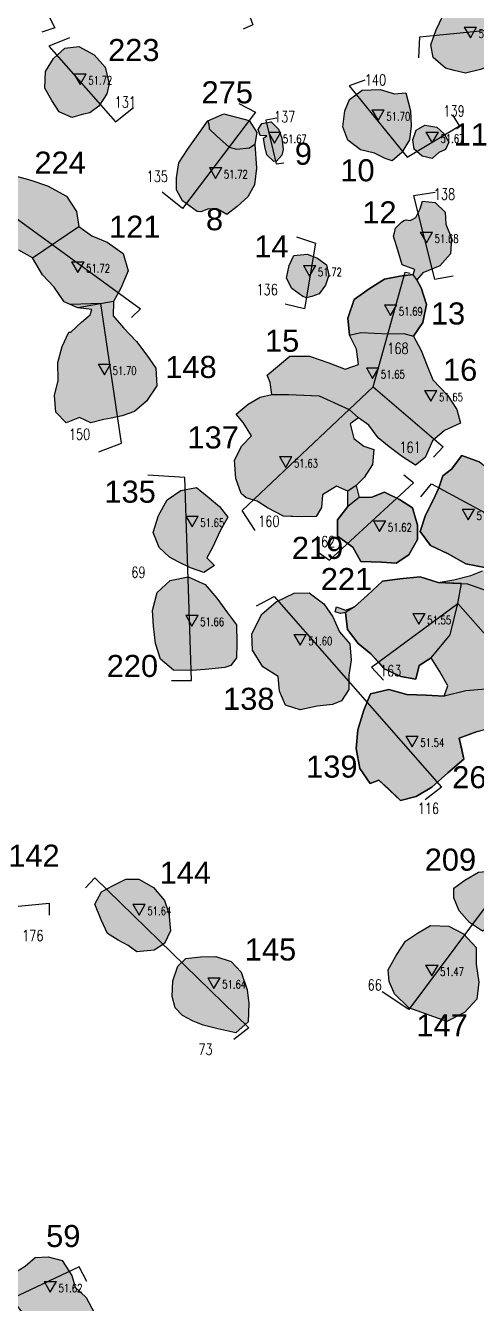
# Model space of a CAD drawing. Header units: millimetres. Extents: x 4462692 to 4462814, y 5793999 to 5794154.
# Drawn here: x 4462755.38 to 4462763.55, y 5794117.32 to 5794140.49 of the extents above; entities that cross this region are included whole.
import ezdxf

# ---------------------------------------------------------------- set-up
doc = ezdxf.new("R2010")
doc.units = ezdxf.units.MM
for name, color, linetype in [('00ProfilNr', 5, 'Continuous'), ('Befunde', 36, 'Continuous'), ('Befundnummern', 36, 'Continuous'), ('Gruben', 252, 'Continuous'), ('HÖHEN', 7, 'Continuous'), ('Profile', 160, 'Continuous')]:
    doc.layers.add(name, color=color, linetype=linetype)
doc.styles.add('ROMANS', font='ROMANS.shx', dxfattribs={"width": 0.75})
doc.styles.get("Standard").update_dxf_attribs({"font": 'arial.ttf'})

# ---------------------------------------------------------------- blocks, each defined once
blk = doc.blocks.new('HP_FERTIG_OBERKANTE')
for p, q in [((-0.075, 0.13), (0.075, 0.13)), ((-0.075, 0.13), (0, 0)), ((0, 0), (0.075, 0.13))]:
    blk.add_line(p, q)
at = {"style": 'ROMANS', "width": 0.75}
blk.add_attdef('HÖHE', (0.1, 0), '', height=0.1, dxfattribs=at)

msp = doc.modelspace()

# ---------------------------------------------------------------- hatches: boundary and pattern name
at = {"layer": 'Gruben'}
h = msp.add_hatch(color=256, dxfattribs=at)
h.dxf.hatch_style = 1
h.paths.add_polyline_path([(4462745.172, 5794139.292), (4462744.984, 5794139.483), (4462744.79, 5794139.701), (4462744.885, 5794140.004), (4462745.076, 5794140.193), (4462745.357, 5794140.408), (4462745.779, 5794140.423), (4462746.15, 5794140.219), (4462746.363, 5794139.98), (4462746.323, 5794139.712), (4462746.088, 5794139.598), (4462746.184, 5794139.338), (4462746.138, 5794139.143), (4462745.812, 5794139.091), (4462745.538, 5794139.128), (4462745.311, 5794139.258)])
h.paths.add_polyline_path([(4462748.606, 5794137.825), (4462748.445, 5794137.779), (4462748.326, 5794137.788), (4462748.197, 5794137.924), (4462748.149, 5794138.052), (4462748.24, 5794138.212), (4462748.388, 5794138.306), (4462748.558, 5794138.282), (4462748.686, 5794138.143), (4462748.69, 5794138.003), (4462748.637, 5794137.886)])
h.paths.add_polyline_path([(4462752.204, 5794140.928), (4462751.995, 5794140.878), (4462751.836, 5794140.979), (4462751.808, 5794141.199), (4462751.826, 5794141.404), (4462751.835, 5794141.685), (4462752.039, 5794141.793), (4462752.265, 5794141.881), (4462752.538, 5794141.689), (4462752.651, 5794141.445), (4462752.62, 5794141.173), (4462752.434, 5794141.017), (4462752.292, 5794140.946)])
h.paths.add_polyline_path([(4462754.232, 5794138.767), (4462753.927, 5794138.798), (4462753.668, 5794138.767), (4462753.375, 5794138.82), (4462753.248, 5794138.983), (4462753.262, 5794139.254), (4462753.291, 5794139.508), (4462753.299, 5794139.783), (4462753.37, 5794140.007), (4462753.608, 5794140.189), (4462753.857, 5794140.218), (4462754.203, 5794140.21), (4462754.437, 5794140.03), (4462754.704, 5794139.827), (4462754.755, 5794139.472), (4462754.629, 5794139.1), (4462754.519, 5794138.968), (4462754.341, 5794138.808)])
h.paths.add_polyline_path([(4462756.426, 5794138.887), (4462756.218, 5794138.823), (4462755.988, 5794138.926), (4462755.855, 5794139.132), (4462755.729, 5794139.357), (4462755.743, 5794139.661), (4462755.883, 5794139.895), (4462756.09, 5794140.083), (4462756.345, 5794140.111), (4462756.625, 5794139.963), (4462756.823, 5794139.737), (4462756.892, 5794139.435), (4462756.851, 5794139.255), (4462756.708, 5794139.027), (4462756.543, 5794138.908)])
h.paths.add_polyline_path([(4462752.261, 5794136.86), (4462752.084, 5794136.718), (4462751.897, 5794136.508), (4462751.75, 5794136.336), (4462751.57, 5794136.281), (4462751.521, 5794135.905), (4462751.433, 5794135.681), (4462751.215, 5794135.432), (4462750.969, 5794135.385), (4462750.809, 5794135.572), (4462750.612, 5794135.714), (4462750.458, 5794135.911), (4462750.492, 5794136.156), (4462750.693, 5794136.377), (4462750.883, 5794136.536), (4462750.988, 5794136.844), (4462751.092, 5794137.121), (4462751.312, 5794137.362), (4462751.486, 5794137.66), (4462751.555, 5794137.808), (4462751.527, 5794137.901), (4462751.637, 5794138.001), (4462751.871, 5794138.004), (4462752.115, 5794138.006), (4462752.365, 5794137.91), (4462752.525, 5794137.922), (4462752.668, 5794137.957), (4462752.759, 5794137.937), (4462752.736, 5794137.861), (4462752.666, 5794137.822), (4462752.618, 5794137.791), (4462752.569, 5794137.704), (4462752.571, 5794137.461), (4462752.48, 5794137.296), (4462752.376, 5794137.127), (4462752.332, 5794136.9)])
h = msp.add_hatch(color=256, dxfattribs=at)
h.dxf.hatch_style = 1
h.paths.add_polyline_path([(4462765.039, 5794139.845), (4462764.827, 5794140.001), (4462764.607, 5794140.176), (4462764.457, 5794140.441), (4462764.416, 5794140.799), (4462764.497, 5794141.04), (4462764.78, 5794141.251), (4462765.05, 5794141.349), (4462765.412, 5794141.287), (4462765.653, 5794141.087), (4462765.746, 5794140.794), (4462765.701, 5794140.473), (4462765.683, 5794140.205), (4462765.601, 5794139.96), (4462765.502, 5794139.785), (4462765.339, 5794139.783), (4462765.157, 5794139.812)])
h.paths.add_polyline_path([(4462762.992, 5794139.72), (4462762.768, 5794139.914), (4462762.726, 5794140.143), (4462762.821, 5794140.412), (4462762.944, 5794140.667), (4462763.112, 5794140.872), (4462763.372, 5794140.967), (4462763.653, 5794141.049), (4462763.925, 5794140.936), (4462764.066, 5794140.731), (4462764.243, 5794140.548), (4462764.26, 5794140.291), (4462764.133, 5794139.979), (4462763.864, 5794139.783), (4462763.627, 5794139.692), (4462763.354, 5794139.629), (4462763.146, 5794139.678)])
h.paths.add_polyline_path([(4462761.9, 5794138.079), (4462761.704, 5794138.175), (4462761.453, 5794138.237), (4462761.221, 5794138.412), (4462761.132, 5794138.655), (4462761.166, 5794138.946), (4462761.249, 5794139.153), (4462761.483, 5794139.322), (4462761.809, 5794139.331), (4462762.067, 5794139.253), (4462762.275, 5794139.27), (4462762.359, 5794138.943), (4462762.37, 5794138.672), (4462762.339, 5794138.42), (4462762.197, 5794138.192), (4462762.026, 5794138.04)])
h = msp.add_hatch(color=256, dxfattribs=at)
h.dxf.hatch_style = 1
h.paths.add_polyline_path([(4462762.748, 5794138.078), (4462762.57, 5794138.125), (4462762.421, 5794138.25), (4462762.398, 5794138.417), (4462762.462, 5794138.593), (4462762.614, 5794138.685), (4462762.834, 5794138.647), (4462762.97, 5794138.529), (4462763.053, 5794138.378), (4462762.993, 5794138.242), (4462762.871, 5794138.187)])
h.paths.add_polyline_path([(4462760.404, 5794135.58), (4462760.205, 5794135.724), (4462760.11, 5794135.912), (4462760.155, 5794136.14), (4462760.243, 5794136.323), (4462760.483, 5794136.345), (4462760.674, 5794136.273), (4462760.836, 5794136.151), (4462760.877, 5794135.965), (4462760.816, 5794135.785), (4462760.703, 5794135.625), (4462760.566, 5794135.578), (4462760.473, 5794135.554)])
h.paths.add_polyline_path([(4462758.492, 5794137.121), (4462758.223, 5794137.311), (4462758.116, 5794137.511), (4462758.112, 5794137.732), (4462758.16, 5794138.004), (4462758.314, 5794138.244), (4462758.682, 5794138.765), (4462758.975, 5794138.891), (4462759.432, 5794138.768), (4462759.573, 5794138.55), (4462759.533, 5794138.34), (4462759.566, 5794137.903), (4462759.529, 5794137.606), (4462759.406, 5794137.384), (4462759.215, 5794137.212), (4462759.029, 5794137.067), (4462758.884, 5794137.149), (4462758.696, 5794137.167), (4462758.557, 5794137.112)])
h.paths.add_polyline_path([(4462759.88, 5794138.027), (4462759.755, 5794138.15), (4462759.717, 5794138.3), (4462759.69, 5794138.447), (4462759.753, 5794138.493), (4462759.631, 5794138.497), (4462759.597, 5794138.609), (4462759.663, 5794138.716), (4462759.832, 5794138.746), (4462759.965, 5794138.614), (4462760.025, 5794138.448), (4462760.048, 5794138.242), (4462760.024, 5794138.139), (4462759.929, 5794138.031)])
h = msp.add_hatch(color=256, dxfattribs=at)
h.dxf.hatch_style = 1
h.paths.add_polyline_path([(4462756.796, 5794133.351), (4462756.562, 5794133.29), (4462756.358, 5794133.387), (4462756.116, 5794133.289), (4462755.927, 5794133.483), (4462755.902, 5794133.786), (4462755.972, 5794134.055), (4462755.961, 5794134.383), (4462756.042, 5794134.675), (4462756.166, 5794134.934), (4462756.2, 5794134.934), (4462756.393, 5794135.116), (4462756.548, 5794135.246), (4462756.582, 5794135.346), (4462756.324, 5794135.374), (4462756.079, 5794135.485), (4462755.897, 5794135.749), (4462755.684, 5794135.97), (4462755.505, 5794136.278), (4462755.257, 5794136.416), (4462754.905, 5794136.328), (4462754.65, 5794136.278), (4462754.446, 5794136.042), (4462754.256, 5794135.936), (4462754.043, 5794135.811), (4462753.726, 5794135.873), (4462753.471, 5794136.098), (4462753.491, 5794136.632), (4462753.679, 5794136.923), (4462753.867, 5794137.269), (4462754.03, 5794137.438), (4462754.386, 5794137.406), (4462754.663, 5794137.44), (4462754.905, 5794137.688), (4462755.188, 5794137.769), (4462755.476, 5794137.689), (4462755.775, 5794137.587), (4462756.122, 5794137.398), (4462756.304, 5794137.12), (4462756.346, 5794136.846), (4462756.583, 5794136.68), (4462756.861, 5794136.566), (4462757.151, 5794136.361), (4462757.241, 5794136.046), (4462757.107, 5794135.731), (4462756.97, 5794135.491), (4462756.966, 5794135.23), (4462757.154, 5794135.013), (4462757.388, 5794134.761), (4462757.58, 5794134.515), (4462757.743, 5794134.281), (4462757.759, 5794133.958), (4462757.574, 5794133.682), (4462757.355, 5794133.496), (4462757.132, 5794133.415), (4462756.93, 5794133.374)])
h = msp.add_hatch(color=256, dxfattribs=at)
h.dxf.hatch_style = 1
h.paths.add_polyline_path([(4462759.29, 5794132.007), (4462759.188, 5794132.28), (4462759.169, 5794132.609), (4462759.3, 5794132.874), (4462759.475, 5794133.053), (4462759.326, 5794133.296), (4462759.195, 5794133.448), (4462759.415, 5794133.628), (4462759.63, 5794133.756), (4462759.843, 5794133.799), (4462759.816, 5794134.02), (4462759.761, 5794134.15), (4462759.98, 5794134.338), (4462760.167, 5794134.496), (4462760.527, 5794134.498), (4462760.876, 5794134.378), (4462761.174, 5794134.263), (4462761.416, 5794134.346), (4462761.376, 5794134.621), (4462761.252, 5794134.88), (4462761.223, 5794135.187), (4462761.336, 5794135.525), (4462761.606, 5794135.719), (4462761.886, 5794135.894), (4462762.161, 5794135.949), (4462762.404, 5794135.978), (4462762.433, 5794136.069), (4462762.209, 5794136.153), (4462762.127, 5794136.42), (4462762.051, 5794136.671), (4462762.068, 5794136.734), (4462762.086, 5794136.817), (4462762.12, 5794136.851), (4462762.151, 5794136.887), (4462762.192, 5794136.926), (4462762.236, 5794136.955), (4462762.28, 5794136.97), (4462762.349, 5794136.958), (4462762.385, 5794136.973), (4462762.456, 5794137.014), (4462762.534, 5794137.171), (4462762.573, 5794137.309), (4462762.807, 5794137.285), (4462762.985, 5794137.105), (4462762.995, 5794136.888), (4462763.098, 5794136.634), (4462763.085, 5794136.353), (4462762.886, 5794136.133), (4462762.582, 5794136.006), (4462762.472, 5794135.881), (4462762.551, 5794135.736), (4462762.648, 5794135.431), (4462762.579, 5794135.106), (4462762.411, 5794134.857), (4462762.548, 5794134.599), (4462762.661, 5794134.321), (4462762.761, 5794134.07), (4462763.028, 5794133.79), (4462763.195, 5794133.527), (4462763.264, 5794133.284), (4462762.973, 5794133.15), (4462762.755, 5794132.962), (4462762.625, 5794132.659), (4462762.45, 5794132.518), (4462762.21, 5794132.67), (4462761.97, 5794132.851), (4462761.771, 5794133.015), (4462761.602, 5794133.247), (4462761.417, 5794133.376), (4462761.265, 5794133.267), (4462761.332, 5794133.006), (4462761.514, 5794132.866), (4462761.691, 5794132.806), (4462761.668, 5794132.53), (4462761.52, 5794132.299), (4462761.373, 5794132.15), (4462761.425, 5794131.936), (4462761.656, 5794131.942), (4462761.888, 5794132.029), (4462762.16, 5794131.899), (4462762.394, 5794131.744), (4462762.484, 5794131.434), (4462762.482, 5794131.172), (4462762.326, 5794130.892), (4462762.099, 5794130.743), (4462761.829, 5794130.762), (4462761.456, 5794130.776), (4462761.309, 5794131.036), (4462761.032, 5794131.234), (4462761.031, 5794131.532), (4462761.223, 5794131.773), (4462761.224, 5794132.047), (4462761.014, 5794132.139), (4462760.76, 5794131.984), (4462760.742, 5794131.755), (4462760.646, 5794131.592), (4462760.386, 5794131.582), (4462760.052, 5794131.595), (4462759.767, 5794131.747), (4462759.575, 5794131.87), (4462759.376, 5794131.929)])
h = msp.add_hatch(color=256, dxfattribs=at)
h.dxf.hatch_style = 1
h.paths.add_polyline_path([(4462762.965, 5794128.332), (4462762.641, 5794128.353), (4462762.288, 5794128.363), (4462761.962, 5794128.454), (4462761.633, 5794128.374), (4462761.512, 5794128.077), (4462761.4, 5794127.719), (4462761.374, 5794127.386), (4462761.437, 5794127.02), (4462761.626, 5794126.751), (4462761.783, 5794126.808), (4462762.177, 5794126.44), (4462762.459, 5794126.514), (4462762.743, 5794126.681), (4462763.034, 5794126.943), (4462763.322, 5794127.189), (4462763.241, 5794127.569), (4462763.565, 5794127.69), (4462763.911, 5794127.782), (4462764.027, 5794128.012), (4462763.722, 5794128.457), (4462763.363, 5794128.43)])
h.paths.add_polyline_path([(4462760.946, 5794128.182), (4462760.666, 5794128.152), (4462760.359, 5794128.082), (4462760.094, 5794128.169), (4462759.98, 5794128.42), (4462759.956, 5794128.69), (4462759.679, 5794128.864), (4462759.493, 5794129.165), (4462759.482, 5794129.464), (4462759.663, 5794129.817), (4462759.924, 5794130.042), (4462760.25, 5794130.199), (4462760.523, 5794130.208), (4462760.787, 5794130.006), (4462760.947, 5794129.768), (4462761.07, 5794129.5), (4462761.259, 5794129.283), (4462761.284, 5794128.985), (4462761.241, 5794128.715), (4462761.24, 5794128.452), (4462761.106, 5794128.248)])
h.paths.add_polyline_path([(4462758.992, 5794128.854), (4462758.704, 5794128.823), (4462758.406, 5794128.799), (4462758.06, 5794128.805), (4462757.823, 5794129.005), (4462757.734, 5794129.289), (4462757.701, 5794129.6), (4462757.678, 5794129.883), (4462757.762, 5794130.213), (4462758.003, 5794130.43), (4462758.329, 5794130.498), (4462758.633, 5794130.359), (4462758.846, 5794130.112), (4462759.038, 5794129.843), (4462759.205, 5794129.628), (4462759.207, 5794129.295), (4462759.204, 5794129.026), (4462759.101, 5794128.888)])
h.paths.add_polyline_path([(4462757.99, 5794130.852), (4462757.8, 5794131.03), (4462757.691, 5794131.299), (4462757.789, 5794131.608), (4462757.948, 5794131.89), (4462758.194, 5794132.063), (4462758.476, 5794132.115), (4462758.708, 5794131.931), (4462758.897, 5794131.773), (4462759.047, 5794131.579), (4462758.905, 5794131.33), (4462758.766, 5794131.027), (4462758.662, 5794130.839), (4462758.802, 5794130.699), (4462758.612, 5794130.573), (4462758.371, 5794130.659), (4462758.147, 5794130.766)])
h.paths.add_polyline_path([(4462761.247, 5794133.529), (4462761.417, 5794133.376), (4462761.265, 5794133.267), (4462761.332, 5794133.006), (4462761.514, 5794132.866), (4462761.691, 5794132.806), (4462761.668, 5794132.53), (4462761.52, 5794132.299), (4462761.373, 5794132.15), (4462761.224, 5794132.047), (4462761.014, 5794132.139), (4462760.76, 5794131.984), (4462760.742, 5794131.755), (4462760.646, 5794131.592), (4462760.312, 5794131.585), (4462760.052, 5794131.595), (4462759.767, 5794131.747), (4462759.575, 5794131.87), (4462759.376, 5794131.929), (4462759.29, 5794132.007), (4462759.188, 5794132.28), (4462759.169, 5794132.609), (4462759.3, 5794132.874), (4462759.475, 5794133.053), (4462759.326, 5794133.296), (4462759.195, 5794133.448), (4462759.415, 5794133.628), (4462759.63, 5794133.756), (4462759.843, 5794133.799), (4462760.147, 5794133.801), (4462760.704, 5794133.78)])
h = msp.add_hatch(color=256, dxfattribs=at)
h.dxf.hatch_style = 1
h.paths.add_polyline_path([(4462763.732, 5794130.662), (4462763.363, 5794130.734), (4462763.042, 5794130.914), (4462762.721, 5794131.063), (4462762.532, 5794131.32), (4462762.626, 5794131.614), (4462762.767, 5794131.888), (4462762.872, 5794132.108), (4462762.944, 5794132.325), (4462763.102, 5794132.449), (4462763.286, 5794132.698), (4462763.604, 5794132.578), (4462763.864, 5794132.369), (4462764.103, 5794132.244), (4462764.304, 5794132.15), (4462764.477, 5794132.005), (4462764.499, 5794131.804), (4462764.498, 5794131.589), (4462764.472, 5794131.44), (4462764.453, 5794131.16), (4462764.418, 5794130.759), (4462764.433, 5794130.409), (4462764.339, 5794130.271), (4462764.339, 5794129.885), (4462764.438, 5794129.539), (4462764.422, 5794129.216), (4462764.25, 5794128.893), (4462763.977, 5794128.686), (4462763.722, 5794128.457), (4462763.871, 5794128.242), (4462764.027, 5794128.012), (4462763.911, 5794127.782), (4462763.565, 5794127.69), (4462763.241, 5794127.569), (4462763.285, 5794127.366), (4462763.322, 5794127.189), (4462763.034, 5794126.943), (4462762.743, 5794126.681), (4462762.459, 5794126.514), (4462762.177, 5794126.44), (4462761.954, 5794126.661), (4462761.783, 5794126.808), (4462761.626, 5794126.751), (4462761.437, 5794127.02), (4462761.374, 5794127.386), (4462761.4, 5794127.719), (4462761.512, 5794128.077), (4462761.633, 5794128.374), (4462761.962, 5794128.454), (4462762.288, 5794128.363), (4462762.641, 5794128.353), (4462762.965, 5794128.332), (4462763.036, 5794128.517), (4462762.881, 5794128.786), (4462762.732, 5794129.028), (4462762.516, 5794128.891), (4462762.456, 5794128.643), (4462762.179, 5794128.686), (4462761.879, 5794128.828), (4462761.64, 5794129.102), (4462761.411, 5794129.29), (4462761.212, 5794129.542), (4462761.178, 5794129.848), (4462761.091, 5794129.831), (4462760.992, 5794129.861), (4462761.016, 5794129.953), (4462761.179, 5794129.894), (4462761.343, 5794129.951), (4462761.577, 5794130.162), (4462761.851, 5794130.416), (4462762.166, 5794130.457), (4462762.531, 5794130.495), (4462762.861, 5794130.392), (4462763.144, 5794130.444), (4462763.453, 5794130.521), (4462763.662, 5794130.605)])
h = msp.add_hatch(color=256, dxfattribs=at)
h.dxf.hatch_style = 1
h.paths.add_polyline_path([(4462764.981, 5794127.983), (4462764.82, 5794128.2), (4462764.77, 5794128.539), (4462764.867, 5794128.853), (4462764.955, 5794129.167), (4462765.031, 5794129.495), (4462765.097, 5794129.785), (4462765.3, 5794129.967), (4462765.627, 5794130.035), (4462765.951, 5794130.002), (4462766.256, 5794129.858), (4462766.362, 5794129.537), (4462766.388, 5794129.192), (4462766.588, 5794128.838), (4462766.613, 5794128.507), (4462766.584, 5794128.157), (4462766.414, 5794127.885), (4462766.284, 5794127.562), (4462766.054, 5794127.358), (4462765.719, 5794127.351), (4462765.489, 5794127.479), (4462765.347, 5794127.701), (4462765.091, 5794127.846)])
h.paths.add_polyline_path([(4462767.481, 5794129.142), (4462767.177, 5794129.16), (4462766.936, 5794129.287), (4462766.732, 5794129.364), (4462766.647, 5794129.313), (4462766.553, 5794129.246), (4462766.466, 5794129.228), (4462766.385, 5794129.364), (4462766.464, 5794129.494), (4462766.56, 5794129.54), (4462766.643, 5794129.568), (4462766.594, 5794129.787), (4462766.553, 5794130.136), (4462766.714, 5794130.351), (4462766.943, 5794130.636), (4462767.191, 5794130.829), (4462767.506, 5794130.859), (4462767.69, 5794130.857), (4462767.876, 5794131.1), (4462768.12, 5794131.265), (4462768.437, 5794131.232), (4462768.792, 5794131.024), (4462768.912, 5794130.687), (4462768.926, 5794130.376), (4462769.064, 5794130.213), (4462769.247, 5794130.007), (4462769.21, 5794129.773), (4462769.029, 5794129.582), (4462769.028, 5794129.295), (4462769.053, 5794129.019), (4462768.908, 5794128.732), (4462768.666, 5794128.527), (4462768.34, 5794128.5), (4462768.125, 5794128.689), (4462767.975, 5794128.98), (4462767.848, 5794129.111), (4462767.607, 5794129.159)])
h.paths.add_polyline_path([(4462765.025, 5794130.209), (4462764.727, 5794130.325), (4462764.613, 5794130.573), (4462764.578, 5794130.837), (4462764.686, 5794131.184), (4462764.819, 5794131.462), (4462765.077, 5794131.706), (4462765.409, 5794131.734), (4462765.716, 5794131.536), (4462765.909, 5794131.202), (4462765.92, 5794130.84), (4462765.889, 5794130.494), (4462765.699, 5794130.2), (4462765.396, 5794130.113), (4462765.198, 5794130.169)])
h.paths.add_polyline_path([(4462764.424, 5794130.829), (4462764.453, 5794131.16), (4462764.472, 5794131.44), (4462764.499, 5794131.804), (4462764.477, 5794132.005), (4462764.304, 5794132.15), (4462764.103, 5794132.244), (4462763.864, 5794132.369), (4462763.604, 5794132.578), (4462763.286, 5794132.698), (4462763.102, 5794132.449), (4462762.944, 5794132.325), (4462762.872, 5794132.108), (4462762.767, 5794131.888), (4462762.626, 5794131.614), (4462762.532, 5794131.32), (4462762.721, 5794131.063), (4462763.042, 5794130.914), (4462763.363, 5794130.734), (4462763.732, 5794130.662), (4462763.91, 5794130.67), (4462764.2, 5794130.711)])
h = msp.add_hatch(color=256, dxfattribs=at)
h.dxf.hatch_style = 1
h.paths.add_polyline_path([(4462761.425, 5794131.936), (4462761.223, 5794131.773), (4462761.031, 5794131.532), (4462761.032, 5794131.234), (4462761.309, 5794131.036), (4462761.456, 5794130.776), (4462761.829, 5794130.762), (4462762.099, 5794130.743), (4462762.326, 5794130.892), (4462762.482, 5794131.172), (4462762.484, 5794131.434), (4462762.394, 5794131.744), (4462762.16, 5794131.899), (4462761.888, 5794132.029), (4462761.656, 5794131.942)])
h = msp.add_hatch(color=256, dxfattribs=at)
h.dxf.hatch_style = 1
h.paths.add_polyline_path([(4462758.09, 5794122.679), (4462758.037, 5794122.885), (4462758.049, 5794123.169), (4462758.14, 5794123.435), (4462758.286, 5794123.578), (4462758.548, 5794123.607), (4462758.826, 5794123.611), (4462759.106, 5794123.521), (4462759.29, 5794123.325), (4462759.398, 5794123.009), (4462759.429, 5794122.757), (4462759.413, 5794122.43), (4462759.193, 5794122.229), (4462758.865, 5794122.3), (4462758.597, 5794122.364), (4462758.404, 5794122.444), (4462758.223, 5794122.545)])
h.paths.add_polyline_path([(4462757.059, 5794123.908), (4462756.863, 5794124.031), (4462756.749, 5794124.279), (4462756.637, 5794124.558), (4462756.753, 5794124.782), (4462756.957, 5794124.895), (4462757.195, 5794125.013), (4462757.435, 5794125.013), (4462757.697, 5794124.866), (4462757.9, 5794124.629), (4462757.979, 5794124.397), (4462758.009, 5794124.075), (4462757.897, 5794123.848), (4462757.709, 5794123.729), (4462757.398, 5794123.699), (4462757.239, 5794123.809)])
h.paths.add_polyline_path([(4462761.95, 5794123.371), (4462762.099, 5794123.63), (4462762.264, 5794123.889), (4462762.482, 5794124.037), (4462762.72, 5794124.175), (4462763.051, 5794124.163), (4462763.317, 5794124.024), (4462763.549, 5794123.775), (4462763.546, 5794123.474), (4462763.598, 5794123.146), (4462763.557, 5794122.839), (4462763.333, 5794122.599), (4462763.018, 5794122.433), (4462762.628, 5794122.575), (4462762.329, 5794122.681), (4462762.067, 5794122.933), (4462761.973, 5794123.161)])
h.paths.add_polyline_path([(4462763.141, 5794124.848), (4462763.343, 5794124.995), (4462763.592, 5794125.143), (4462763.936, 5794125.17), (4462764.169, 5794124.941), (4462764.298, 5794124.668), (4462764.35, 5794124.331), (4462764.251, 5794124.054), (4462764.009, 5794123.965), (4462763.8, 5794124.161), (4462763.662, 5794124.073), (4462763.428, 5794124.229), (4462763.242, 5794124.44), (4462763.141, 5794124.674)])
h.paths.add_polyline_path([(4462764.293, 5794123.241), (4462764.446, 5794123.421), (4462764.511, 5794123.656), (4462764.489, 5794123.838), (4462764.619, 5794123.888), (4462764.768, 5794123.801), (4462764.992, 5794123.811), (4462765.219, 5794123.882), (4462765.31, 5794124.081), (4462765.523, 5794123.961), (4462765.57, 5794123.711), (4462765.508, 5794123.461), (4462765.663, 5794123.295), (4462765.951, 5794123.273), (4462765.96, 5794123.031), (4462765.808, 5794122.797), (4462765.567, 5794122.56), (4462765.335, 5794122.385), (4462764.998, 5794122.375), (4462764.691, 5794122.538), (4462764.471, 5794122.762), (4462764.245, 5794122.71), (4462764.077, 5794122.714), (4462764.038, 5794122.918), (4462764.166, 5794123.083)])
h.paths.add_polyline_path([(4462765.359, 5794126.094), (4462765.419, 5794126.496), (4462765.663, 5794126.975), (4462765.891, 5794127.145), (4462766.391, 5794127.512), (4462766.675, 5794127.546), (4462766.938, 5794127.384), (4462767.155, 5794127.154), (4462767.245, 5794126.783), (4462767.13, 5794126.456), (4462766.956, 5794126.139), (4462766.7, 5794125.854), (4462766.331, 5794125.717), (4462766.077, 5794125.473), (4462766.001, 5794125.327), (4462765.927, 5794125.186), (4462765.587, 5794125.09), (4462765.257, 5794125.169), (4462765.052, 5794125.395), (4462765.197, 5794125.812), (4462765.359, 5794126.094)])
h = msp.add_hatch(color=256, dxfattribs=at)
h.dxf.hatch_style = 1
h.paths.add_polyline_path([(4462745.323, 5794116.42), (4462745.424, 5794116.657), (4462745.619, 5794116.802), (4462745.895, 5794116.818), (4462746.119, 5794116.709), (4462746.27, 5794116.49), (4462746.232, 5794116.243), (4462746.012, 5794116.021), (4462745.776, 5794116.007), (4462745.517, 5794116.053), (4462745.375, 5794116.221)])
h.paths.add_polyline_path([(4462750.23, 5794116.701), (4462750.365, 5794116.83), (4462750.526, 5794116.893), (4462750.751, 5794116.96), (4462750.96, 5794116.947), (4462751.171, 5794116.888), (4462751.301, 5794116.768), (4462751.41, 5794116.569), (4462751.438, 5794116.331), (4462751.446, 5794116.123), (4462751.413, 5794115.893), (4462751.297, 5794115.693), (4462751.116, 5794115.53), (4462750.937, 5794115.4), (4462750.667, 5794115.366), (4462750.461, 5794115.443), (4462750.289, 5794115.552), (4462750.147, 5794115.74), (4462750.073, 5794115.934), (4462750.028, 5794116.2), (4462750.021, 5794116.365), (4462750.098, 5794116.549), (4462750.193, 5794116.639)])
h.paths.add_polyline_path([(4462755.209, 5794117.305), (4462755.109, 5794117.486), (4462755.078, 5794117.689), (4462755.215, 5794117.899), (4462755.372, 5794117.999), (4462755.552, 5794118.152), (4462755.791, 5794118.169), (4462756.045, 5794118.1), (4462756.219, 5794117.83), (4462756.278, 5794117.618), (4462756.477, 5794117.427), (4462756.626, 5794117.143), (4462756.511, 5794117.016), (4462756.338, 5794117.081), (4462756.076, 5794117.165), (4462755.852, 5794117.137), (4462755.674, 5794117.078), (4462755.45, 5794117.051), (4462755.322, 5794117.16)])
h.paths.add_polyline_path([(4462759.377, 5794111.822), (4462759.335, 5794111.891), (4462759.281, 5794111.955), (4462759.22, 5794112.008), (4462759.19, 5794112.026), (4462759.145, 5794112.022), (4462759.122, 5794112.016), (4462759.087, 5794111.989), (4462759.044, 5794111.969), (4462759.001, 5794111.967), (4462758.939, 5794112.012), (4462758.913, 5794112.061), (4462758.89, 5794112.11), (4462758.851, 5794112.174), (4462758.827, 5794112.254), (4462758.827, 5794112.332), (4462758.826, 5794112.388), (4462758.826, 5794112.473), (4462758.83, 5794112.558), (4462758.835, 5794112.593), (4462758.856, 5794112.668), (4462758.883, 5794112.73), (4462758.93, 5794112.774), (4462758.963, 5794112.828), (4462758.977, 5794112.899), (4462758.998, 5794112.96), (4462759.032, 5794112.983), (4462759.087, 5794113.018), (4462759.176, 5794113.061), (4462759.308, 5794113.085), (4462759.37, 5794113.092), (4462759.445, 5794113.123), (4462759.533, 5794113.156), (4462759.573, 5794113.157), (4462759.683, 5794113.177), (4462759.747, 5794113.179), (4462759.772, 5794113.172), (4462759.823, 5794113.097), (4462759.862, 5794113.023), (4462759.929, 5794112.941), (4462759.957, 5794112.884), (4462759.991, 5794112.77), (4462759.995, 5794112.68), (4462759.994, 5794112.618), (4462759.995, 5794112.509), (4462759.999, 5794112.479), (4462760.008, 5794112.409), (4462760.01, 5794112.355), (4462760.008, 5794112.308), (4462760.009, 5794112.262), (4462759.987, 5794112.179), (4462759.942, 5794112.111), (4462759.926, 5794112.074), (4462759.891, 5794111.994), (4462759.814, 5794111.911), (4462759.762, 5794111.855), (4462759.704, 5794111.815), (4462759.651, 5794111.776), (4462759.601, 5794111.75), (4462759.543, 5794111.722), (4462759.417, 5794111.744)])
h.paths.add_polyline_path([(4462744.582, 5794115.928), (4462744.833, 5794116.233), (4462744.927, 5794116.432), (4462744.88, 5794116.772), (4462744.78, 5794116.908), (4462744.611, 5794116.953), (4462744.382, 5794116.99), (4462744.125, 5794116.921), (4462743.901, 5794116.797), (4462743.728, 5794116.606), (4462743.856, 5794116.408), (4462744.105, 5794116.234), (4462744.307, 5794116.031)])
h.paths.add_polyline_path([(4462743.869, 5794118.139), (4462743.659, 5794118.186), (4462743.457, 5794118.257), (4462743.38, 5794118.422), (4462743.367, 5794118.66), (4462743.444, 5794118.838), (4462743.631, 5794118.981), (4462743.809, 5794119.07), (4462744.018, 5794119.153), (4462744.227, 5794119.209), (4462744.473, 5794119.123), (4462744.71, 5794119.097), (4462744.857, 5794118.965), (4462744.763, 5794118.802), (4462744.546, 5794118.699), (4462744.411, 5794118.566), (4462744.286, 5794118.349), (4462744.153, 5794118.207), (4462743.961, 5794118.154)])

# ---------------------------------------------------------------- linework, layer by layer
at = {"layer": 'Befunde'}
for points, elevation in [([(4462758.682, 5794138.765), (4462758.699, 5794138.706), (4462758.705, 5794138.616), (4462758.841, 5794138.489), (4462759.07, 5794138.289), (4462759.203, 5794138.251), (4462759.437, 5794138.275), (4462759.533, 5794138.34)], 51.873), ([(4462762.861, 5794130.392), (4462763.393, 5794130.367), (4462763.763, 5794130.234), (4462764.177, 5794129.998), (4462764.339, 5794129.885)], 51.706)]:
    msp.add_lwpolyline(points, dxfattribs=dict(at, elevation=elevation))
for points, elevation in [([(4462756.346, 5794136.846), (4462756.583, 5794136.68), (4462756.861, 5794136.566), (4462757.151, 5794136.361), (4462757.241, 5794136.046), (4462757.107, 5794135.731), (4462756.97, 5794135.491), (4462756.324, 5794135.374), (4462756.079, 5794135.485), (4462755.897, 5794135.749), (4462755.684, 5794135.97), (4462755.505, 5794136.278)], 51.866), ([(4462762.411, 5794134.857), (4462762.579, 5794135.106), (4462762.648, 5794135.431), (4462762.551, 5794135.736), (4462762.472, 5794135.881), (4462762.404, 5794135.978), (4462762.161, 5794135.949), (4462761.886, 5794135.894), (4462761.606, 5794135.719), (4462761.336, 5794135.525), (4462761.223, 5794135.187), (4462761.252, 5794134.88), (4462761.456, 5794134.925), (4462761.951, 5794134.904), (4462762.234, 5794134.907)], 0.14), ([(4462761.247, 5794133.529), (4462761.417, 5794133.376), (4462761.265, 5794133.267), (4462761.332, 5794133.006), (4462761.514, 5794132.866), (4462761.691, 5794132.806), (4462761.668, 5794132.53), (4462761.52, 5794132.299), (4462761.373, 5794132.15), (4462761.224, 5794132.047), (4462761.014, 5794132.139), (4462760.76, 5794131.984), (4462760.742, 5794131.755), (4462760.646, 5794131.592), (4462760.312, 5794131.585), (4462760.052, 5794131.595), (4462759.767, 5794131.747), (4462759.575, 5794131.87), (4462759.376, 5794131.929), (4462759.29, 5794132.007), (4462759.188, 5794132.28), (4462759.169, 5794132.609), (4462759.3, 5794132.874), (4462759.475, 5794133.053), (4462759.326, 5794133.296), (4462759.195, 5794133.448), (4462759.415, 5794133.628), (4462759.63, 5794133.756), (4462759.843, 5794133.799), (4462760.147, 5794133.801), (4462760.704, 5794133.78)], 0.14), ([(4462764.424, 5794130.829), (4462764.453, 5794131.16), (4462764.472, 5794131.44), (4462764.499, 5794131.804), (4462764.477, 5794132.005), (4462764.304, 5794132.15), (4462764.103, 5794132.244), (4462763.864, 5794132.369), (4462763.604, 5794132.578), (4462763.286, 5794132.698), (4462763.102, 5794132.449), (4462762.944, 5794132.325), (4462762.872, 5794132.108), (4462762.767, 5794131.888), (4462762.626, 5794131.614), (4462762.532, 5794131.32), (4462762.721, 5794131.063), (4462763.042, 5794130.914), (4462763.363, 5794130.734), (4462763.732, 5794130.662), (4462763.91, 5794130.67), (4462764.2, 5794130.711)], 51.745), ([(4462761.425, 5794131.936), (4462761.223, 5794131.773), (4462761.031, 5794131.532), (4462761.032, 5794131.234), (4462761.309, 5794131.036), (4462761.456, 5794130.776), (4462761.829, 5794130.762), (4462762.099, 5794130.743), (4462762.326, 5794130.892), (4462762.482, 5794131.172), (4462762.484, 5794131.434), (4462762.394, 5794131.744), (4462762.16, 5794131.899), (4462761.888, 5794132.029), (4462761.656, 5794131.942)], 51.759), ([(4462762.732, 5794129.028), (4462763.077, 5794129.447), (4462763.215, 5794130.015), (4462763.284, 5794130.372), (4462762.861, 5794130.392), (4462762.531, 5794130.495), (4462762.166, 5794130.457), (4462761.851, 5794130.416), (4462761.577, 5794130.162), (4462761.343, 5794129.951), (4462761.178, 5794129.848), (4462761.212, 5794129.542), (4462761.411, 5794129.29), (4462761.64, 5794129.102), (4462761.775, 5794128.947), (4462761.879, 5794128.828), (4462762.179, 5794128.686), (4462762.456, 5794128.643), (4462762.516, 5794128.891)], 51.668), ([(4462762.965, 5794128.332), (4462762.641, 5794128.353), (4462762.288, 5794128.363), (4462761.962, 5794128.454), (4462761.633, 5794128.374), (4462761.512, 5794128.077), (4462761.4, 5794127.719), (4462761.374, 5794127.386), (4462761.437, 5794127.02), (4462761.626, 5794126.751), (4462761.783, 5794126.808), (4462762.177, 5794126.44), (4462762.459, 5794126.514), (4462762.743, 5794126.681), (4462763.034, 5794126.943), (4462763.322, 5794127.189), (4462763.241, 5794127.569), (4462763.565, 5794127.69), (4462763.911, 5794127.782), (4462764.027, 5794128.012), (4462763.722, 5794128.457), (4462763.363, 5794128.43), (4462762.965, 5794128.332)], 51.668)]:
    msp.add_lwpolyline(points, close=True, dxfattribs=dict(at, elevation=elevation))
for points in [[(4462762.992, 5794139.72, 51.866), (4462762.768, 5794139.914, 51.88), (4462762.726, 5794140.143, 51.884), (4462762.821, 5794140.412, 51.882), (4462762.944, 5794140.667, 51.897), (4462763.112, 5794140.872, 51.908), (4462763.372, 5794140.967, 51.907), (4462763.653, 5794141.049, 51.884), (4462763.925, 5794140.936, 51.889), (4462764.066, 5794140.731, 51.901), (4462764.243, 5794140.548, 51.886), (4462764.26, 5794140.291, 51.894), (4462764.133, 5794139.979, 51.9), (4462763.864, 5794139.783, 51.893), (4462763.627, 5794139.692, 51.853), (4462763.354, 5794139.629, 51.852), (4462763.146, 5794139.678, 51.864)], [(4462756.426, 5794138.887, 51.856), (4462756.218, 5794138.823, 51.867), (4462755.988, 5794138.926, 51.866), (4462755.855, 5794139.132, 51.878), (4462755.729, 5794139.357, 51.882), (4462755.743, 5794139.661, 51.861), (4462755.883, 5794139.895, 51.86), (4462756.09, 5794140.083, 51.869), (4462756.345, 5794140.111, 51.862), (4462756.625, 5794139.963, 51.852), (4462756.823, 5794139.737, 51.857), (4462756.892, 5794139.435, 51.863), (4462756.851, 5794139.255, 51.874), (4462756.708, 5794139.027, 51.876), (4462756.543, 5794138.908, 51.877)], [(4462761.9, 5794138.079, 51.798), (4462761.704, 5794138.175, 51.791), (4462761.453, 5794138.237, 51.782), (4462761.221, 5794138.412, 51.794), (4462761.132, 5794138.655, 51.819), (4462761.166, 5794138.946, 51.826), (4462761.249, 5794139.153, 51.835), (4462761.483, 5794139.322, 51.855), (4462761.809, 5794139.331, 51.838), (4462762.067, 5794139.253, 51.809), (4462762.275, 5794139.27, 51.842), (4462762.359, 5794138.943, 51.809), (4462762.37, 5794138.672, 51.809), (4462762.339, 5794138.42, 51.791), (4462762.197, 5794138.192, 51.795), (4462762.026, 5794138.04, 51.769)], [(4462758.492, 5794137.121, 51.829), (4462758.223, 5794137.311, 51.845), (4462758.116, 5794137.511, 51.848), (4462758.112, 5794137.732, 51.857), (4462758.16, 5794138.004, 51.857), (4462758.314, 5794138.244, 51.875), (4462758.682, 5794138.765, 51.873), (4462758.975, 5794138.891, 51.882), (4462759.432, 5794138.768, 0.14), (4462759.573, 5794138.55, 51.86), (4462759.533, 5794138.34, 51.873), (4462759.566, 5794137.903, 51.862), (4462759.529, 5794137.606, 51.863), (4462759.406, 5794137.384, 51.86), (4462759.215, 5794137.212, 51.861), (4462759.029, 5794137.067, 51.845), (4462758.884, 5794137.149, 51.839), (4462758.696, 5794137.167, 51.849), (4462758.557, 5794137.112, 51.827)], [(4462759.88, 5794138.027, 51.82), (4462759.755, 5794138.15, 51.833), (4462759.717, 5794138.3, 51.836), (4462759.69, 5794138.447, 51.822), (4462759.753, 5794138.493, 51.833), (4462759.631, 5794138.497, 51.852), (4462759.597, 5794138.609, 51.856), (4462759.663, 5794138.716, 51.872), (4462759.832, 5794138.746, 51.86), (4462759.965, 5794138.614, 51.847), (4462760.025, 5794138.448, 51.825), (4462760.048, 5794138.242, 51.838), (4462760.024, 5794138.139, 51.816), (4462759.929, 5794138.031, 51.823)], [(4462762.748, 5794138.078, 51.821), (4462762.57, 5794138.125, 51.787), (4462762.421, 5794138.25, 51.8), (4462762.398, 5794138.417, 51.802), (4462762.462, 5794138.593, 51.808), (4462762.614, 5794138.685, 51.806), (4462762.834, 5794138.647, 51.821), (4462762.97, 5794138.529, 51.827), (4462763.053, 5794138.378, 51.816), (4462762.993, 5794138.242, 51.814), (4462762.871, 5794138.187, 51.825)], [(4462759.29, 5794132.007, 51.775), (4462759.188, 5794132.28, 51.798), (4462759.169, 5794132.609, 51.818), (4462759.3, 5794132.874, 51.8), (4462759.475, 5794133.053, 51.81), (4462759.326, 5794133.296, 51.809), (4462759.195, 5794133.448, 51.814), (4462759.415, 5794133.628, 51.796), (4462759.63, 5794133.756, 51.82), (4462759.843, 5794133.799, 51.82), (4462759.816, 5794134.02, 51.83), (4462759.761, 5794134.15, 51.849), (4462759.98, 5794134.338, 51.857), (4462760.167, 5794134.496, 51.877), (4462760.527, 5794134.498, 51.861), (4462760.876, 5794134.378, 51.828), (4462761.174, 5794134.263, 51.822), (4462761.416, 5794134.346, 51.835), (4462761.376, 5794134.621, 51.844), (4462761.252, 5794134.88, 51.84), (4462761.223, 5794135.187, 51.867), (4462761.336, 5794135.525, 51.857), (4462761.606, 5794135.719, 51.825), (4462761.886, 5794135.894, 51.821), (4462762.161, 5794135.949, 51.835), (4462762.404, 5794135.978, 51.845), (4462762.433, 5794136.069, 51.843), (4462762.209, 5794136.153, 51.826), (4462762.127, 5794136.42, 51.839), (4462762.051, 5794136.671, 51.824), (4462762.068, 5794136.734, 51.824), (4462762.086, 5794136.817, 51.837), (4462762.12, 5794136.851, 51.835), (4462762.151, 5794136.887, 51.828), (4462762.192, 5794136.926, 51.826), (4462762.236, 5794136.955, 51.828), (4462762.28, 5794136.97, 51.846), (4462762.349, 5794136.958, 51.835), (4462762.385, 5794136.973, 51.845), (4462762.456, 5794137.014, 51.844), (4462762.534, 5794137.171, 51.842), (4462762.573, 5794137.309, 51.84), (4462762.807, 5794137.285, 51.84), (4462762.985, 5794137.105, 51.819), (4462762.995, 5794136.888, 51.838), (4462763.098, 5794136.634, 51.841), (4462763.085, 5794136.353, 51.845), (4462762.886, 5794136.133, 51.849), (4462762.582, 5794136.006, 51.835), (4462762.472, 5794135.881, 51.846), (4462762.551, 5794135.736, 51.843), (4462762.648, 5794135.431, 51.847), (4462762.579, 5794135.106, 51.845), (4462762.411, 5794134.857, 51.85), (4462762.548, 5794134.599, 51.836), (4462762.661, 5794134.321, 51.834), (4462762.761, 5794134.07, 51.82), (4462763.028, 5794133.79, 51.805), (4462763.195, 5794133.527, 51.791), (4462763.264, 5794133.284, 51.79), (4462762.973, 5794133.15, 51.795), (4462762.755, 5794132.962, 51.789), (4462762.625, 5794132.659, 51.782), (4462762.45, 5794132.518, 51.775), (4462762.21, 5794132.67, 51.772), (4462761.97, 5794132.851, 51.768), (4462761.771, 5794133.015, 51.772), (4462761.602, 5794133.247, 51.785), (4462761.417, 5794133.376, 51.794), (4462761.265, 5794133.267, 51.79), (4462761.332, 5794133.006, 51.779), (4462761.514, 5794132.866, 51.777), (4462761.691, 5794132.806, 51.766), (4462761.668, 5794132.53, 51.755), (4462761.52, 5794132.299, 51.756), (4462761.373, 5794132.15, 51.761), (4462761.425, 5794131.936, 51.759), (4462761.656, 5794131.942, 51.758), (4462761.888, 5794132.029, 51.754), (4462762.16, 5794131.899, 51.737), (4462762.394, 5794131.744, 51.754), (4462762.484, 5794131.434, 51.738), (4462762.482, 5794131.172, 51.732), (4462762.326, 5794130.892, 51.715), (4462762.099, 5794130.743, 51.728), (4462761.829, 5794130.762, 51.73), (4462761.456, 5794130.776, 51.736), (4462761.309, 5794131.036, 51.746), (4462761.032, 5794131.234, 51.745), (4462761.031, 5794131.532, 51.751), (4462761.223, 5794131.773, 51.752), (4462761.224, 5794132.047, 51.767), (4462761.014, 5794132.139, 51.752), (4462760.76, 5794131.984, 51.764), (4462760.742, 5794131.755, 51.759), (4462760.646, 5794131.592, 51.767), (4462760.386, 5794131.582, 51.768), (4462760.052, 5794131.595, 51.778), (4462759.767, 5794131.747, 51.804), (4462759.575, 5794131.87, 51.8), (4462759.376, 5794131.929, 51.808)], [(4462760.404, 5794135.58, 51.861), (4462760.205, 5794135.724, 51.876), (4462760.11, 5794135.912, 51.873), (4462760.155, 5794136.14, 51.862), (4462760.243, 5794136.323, 51.848), (4462760.483, 5794136.345, 51.847), (4462760.674, 5794136.273, 51.86), (4462760.836, 5794136.151, 51.861), (4462760.877, 5794135.965, 51.848), (4462760.816, 5794135.785, 51.843), (4462760.703, 5794135.625, 51.847), (4462760.566, 5794135.578, 51.856), (4462760.473, 5794135.554, 51.856)], [(4462757.99, 5794130.852, 51.802), (4462757.8, 5794131.03, 51.804), (4462757.691, 5794131.299, 51.819), (4462757.789, 5794131.608, 51.816), (4462757.948, 5794131.89, 51.806), (4462758.194, 5794132.063, 51.793), (4462758.476, 5794132.115, 51.794), (4462758.708, 5794131.931, 51.801), (4462758.897, 5794131.773, 51.806), (4462759.047, 5794131.579, 51.8), (4462758.905, 5794131.33, 51.794), (4462758.766, 5794131.027, 51.778), (4462758.662, 5794130.839, 51.797), (4462758.802, 5794130.699, 51.795), (4462758.612, 5794130.573, 51.797), (4462758.371, 5794130.659, 51.805), (4462758.147, 5794130.766, 51.794)], [(4462758.992, 5794128.854, 51.745), (4462758.704, 5794128.823, 51.76), (4462758.406, 5794128.799, 51.769), (4462758.06, 5794128.805, 51.787), (4462757.823, 5794129.005, 51.759), (4462757.734, 5794129.289, 51.784), (4462757.701, 5794129.6, 51.794), (4462757.678, 5794129.883, 51.808), (4462757.762, 5794130.213, 51.809), (4462758.003, 5794130.43, 51.798), (4462758.329, 5794130.498, 51.802), (4462758.633, 5794130.359, 51.797), (4462758.846, 5794130.112, 51.803), (4462759.038, 5794129.843, 51.8), (4462759.205, 5794129.628, 51.778), (4462759.207, 5794129.295, 51.742), (4462759.204, 5794129.026, 51.748), (4462759.101, 5794128.888, 51.773)], [(4462760.946, 5794128.182, 51.727), (4462760.666, 5794128.152, 51.737), (4462760.359, 5794128.082, 51.727), (4462760.094, 5794128.169, 51.731), (4462759.98, 5794128.42, 51.721), (4462759.956, 5794128.69, 51.726), (4462759.679, 5794128.864, 51.738), (4462759.493, 5794129.165, 51.729), (4462759.482, 5794129.464, 51.752), (4462759.663, 5794129.817, 51.735), (4462759.924, 5794130.042, 51.752), (4462760.25, 5794130.199, 51.766), (4462760.523, 5794130.208, 51.734), (4462760.787, 5794130.006, 51.723), (4462760.947, 5794129.768, 51.721), (4462761.07, 5794129.5, 51.716), (4462761.259, 5794129.283, 51.691), (4462761.284, 5794128.985, 51.712), (4462761.241, 5794128.715, 51.732), (4462761.24, 5794128.452, 51.723), (4462761.106, 5794128.248, 51.733)], [(4462763.141, 5794124.848, 51.582), (4462763.343, 5794124.995, 51.606), (4462763.592, 5794125.143, 51.603), (4462763.936, 5794125.17, 51.564), (4462764.169, 5794124.941, 51.538), (4462764.298, 5794124.668, 51.562), (4462764.35, 5794124.331, 51.566), (4462764.251, 5794124.054, 51.563), (4462764.009, 5794123.965, 51.555), (4462763.8, 5794124.161, 51.571), (4462763.662, 5794124.073, 51.585), (4462763.428, 5794124.229, 51.561), (4462763.242, 5794124.44, 51.581), (4462763.141, 5794124.674, 51.601)], [(4462757.059, 5794123.908, 51.767), (4462756.863, 5794124.031, 51.778), (4462756.749, 5794124.279, 51.786), (4462756.637, 5794124.558, 51.848), (4462756.753, 5794124.782, 51.809), (4462756.957, 5794124.895, 51.776), (4462757.195, 5794125.013, 51.79), (4462757.435, 5794125.013, 51.787), (4462757.697, 5794124.866, 51.759), (4462757.9, 5794124.629, 51.755), (4462757.979, 5794124.397, 51.757), (4462758.009, 5794124.075, 51.763), (4462757.897, 5794123.848, 51.772), (4462757.709, 5794123.729, 51.773), (4462757.398, 5794123.699, 51.762), (4462757.239, 5794123.809, 51.768)], [(4462761.95, 5794123.371, 51.604), (4462762.099, 5794123.63, 51.627), (4462762.264, 5794123.889, 51.633), (4462762.482, 5794124.037, 51.649), (4462762.72, 5794124.175, 51.65), (4462763.051, 5794124.163, 51.599), (4462763.317, 5794124.024, 51.596), (4462763.549, 5794123.775, 51.601), (4462763.546, 5794123.474, 51.576), (4462763.598, 5794123.146, 51.562), (4462763.557, 5794122.839, 51.574), (4462763.333, 5794122.599, 51.573), (4462763.018, 5794122.433, 51.579), (4462762.628, 5794122.575, 51.6), (4462762.329, 5794122.681, 51.6), (4462762.067, 5794122.933, 51.611), (4462761.973, 5794123.161, 51.617)], [(4462758.09, 5794122.679, 51.752), (4462758.037, 5794122.885, 51.776), (4462758.049, 5794123.169, 51.789), (4462758.14, 5794123.435, 51.777), (4462758.286, 5794123.578, 51.774), (4462758.548, 5794123.607, 51.757), (4462758.826, 5794123.611, 51.743), (4462759.106, 5794123.521, 51.755), (4462759.29, 5794123.325, 51.744), (4462759.398, 5794123.009, 51.726), (4462759.429, 5794122.757, 51.691), (4462759.413, 5794122.43, 51.718), (4462759.193, 5794122.229, 51.743), (4462758.865, 5794122.3, 51.734), (4462758.597, 5794122.364, 51.756), (4462758.404, 5794122.444, 51.775), (4462758.223, 5794122.545, 51.777)], [(4462755.209, 5794117.305, 51.744), (4462755.109, 5794117.486, 51.754), (4462755.078, 5794117.689, 51.743), (4462755.215, 5794117.899, 51.755), (4462755.372, 5794117.999, 51.764), (4462755.552, 5794118.152, 51.767), (4462755.791, 5794118.169, 51.763), (4462756.045, 5794118.1, 51.759), (4462756.219, 5794117.83, 51.736), (4462756.278, 5794117.618, 51.739), (4462756.477, 5794117.427, 51.736), (4462756.626, 5794117.143, 51.729), (4462756.511, 5794117.016, 51.731), (4462756.338, 5794117.081, 51.743), (4462756.076, 5794117.165, 51.739), (4462755.852, 5794117.137, 51.74), (4462755.674, 5794117.078, 51.751), (4462755.45, 5794117.051, 51.755), (4462755.322, 5794117.16, 51.772)]]:
    msp.add_polyline3d(points, close=True, dxfattribs=at)
for points in [[(4462755.188, 5794137.769, 51.89), (4462755.476, 5794137.689, 51.88), (4462755.775, 5794137.587, 51.882), (4462756.122, 5794137.398, 51.885), (4462756.304, 5794137.12, 51.881), (4462756.346, 5794136.846, 51.866), (4462756.583, 5794136.68, 51.861), (4462756.861, 5794136.566, 51.863), (4462757.151, 5794136.361, 51.84), (4462757.241, 5794136.046, 51.825), (4462757.107, 5794135.731, 51.838), (4462756.97, 5794135.491, 51.841), (4462756.966, 5794135.23, 51.821), (4462757.154, 5794135.013, 51.825), (4462757.388, 5794134.761, 51.85), (4462757.58, 5794134.515, 51.821), (4462757.743, 5794134.281, 51.826), (4462757.759, 5794133.958, 51.819), (4462757.574, 5794133.682, 51.828), (4462757.355, 5794133.496, 51.832), (4462757.132, 5794133.415, 51.855), (4462756.93, 5794133.374, 51.866), (4462756.796, 5794133.351, 51.847), (4462756.562, 5794133.29, 51.861), (4462756.358, 5794133.387, 51.854), (4462756.116, 5794133.289, 51.872), (4462755.927, 5794133.483, 51.862), (4462755.902, 5794133.786, 51.848), (4462755.972, 5794134.055, 51.856), (4462755.961, 5794134.383, 51.851), (4462756.042, 5794134.675, 51.858), (4462756.166, 5794134.934, 51.843), (4462756.2, 5794134.934, 51.828), (4462756.393, 5794135.116, 51.856), (4462756.548, 5794135.246, 51.861), (4462756.582, 5794135.346, 51.852), (4462756.324, 5794135.374, 51.859), (4462756.079, 5794135.485, 51.861), (4462755.897, 5794135.749, 51.839), (4462755.684, 5794135.97, 51.867), (4462755.505, 5794136.278, 51.889), (4462755.257, 5794136.416, 51.852)], [(4462763.732, 5794130.662, 51.709), (4462763.363, 5794130.734, 51.721), (4462763.042, 5794130.914, 51.719), (4462762.721, 5794131.063, 51.718), (4462762.532, 5794131.32, 51.739), (4462762.626, 5794131.614, 51.744), (4462762.767, 5794131.888, 51.755), (4462762.872, 5794132.108, 0.14), (4462762.944, 5794132.325, 51.764), (4462763.102, 5794132.449, 51.788), (4462763.286, 5794132.698, 51.795), (4462763.604, 5794132.578, 51.789)], [(4462763.565, 5794127.69, 51.635), (4462763.241, 5794127.569, 51.643), (4462763.285, 5794127.366, 51.659), (4462763.322, 5794127.189, 51.656), (4462763.034, 5794126.943, 51.651), (4462762.743, 5794126.681, 51.632), (4462762.459, 5794126.514, 51.667), (4462762.177, 5794126.44, 51.657), (4462761.954, 5794126.661, 51.671), (4462761.783, 5794126.808, 51.68), (4462761.626, 5794126.751, 51.688), (4462761.437, 5794127.02, 51.693), (4462761.374, 5794127.386, 51.715), (4462761.4, 5794127.719, 51.711), (4462761.512, 5794128.077, 51.717), (4462761.633, 5794128.374, 51.701), (4462761.962, 5794128.454, 51.685), (4462762.288, 5794128.363, 51.691), (4462762.641, 5794128.353, 51.668), (4462762.965, 5794128.332, 51.668), (4462763.036, 5794128.517, 51.667), (4462762.881, 5794128.786, 51.667), (4462762.732, 5794129.028, 51.668), (4462762.516, 5794128.891, 51.678), (4462762.456, 5794128.643, 51.69), (4462762.179, 5794128.686, 51.685), (4462761.879, 5794128.828, 51.692), (4462761.64, 5794129.102, 51.703), (4462761.411, 5794129.29, 51.693), (4462761.212, 5794129.542, 51.701), (4462761.178, 5794129.848, 51.696), (4462761.091, 5794129.831, 51.705), (4462760.992, 5794129.861, 51.713), (4462761.016, 5794129.953, 51.701), (4462761.179, 5794129.894, 51.703), (4462761.343, 5794129.951, 51.698), (4462761.577, 5794130.162, 51.706), (4462761.851, 5794130.416, 51.71), (4462762.166, 5794130.457, 51.719), (4462762.531, 5794130.495, 51.707), (4462762.861, 5794130.392, 51.706), (4462763.144, 5794130.444, 51.705), (4462763.453, 5794130.521, 51.712), (4462763.662, 5794130.605, 51.717)]]:
    msp.add_polyline3d(points, dxfattribs=at)
at = {"layer": 'Profile', "elevation": 0.14}
msp.add_lwpolyline([(4462759.567, 5794129.97), (4462759.885, 5794130.137), (4462762.919, 5794126.68), (4462762.622, 5794126.455)], dxfattribs=at)
at = {"layer": 'Profile'}
for points in [[(4462756.897, 5794143.402, 0.14), (4462757.276, 5794143.685, 51.9), (4462758.689, 5794142.729, 51.9), (4462759.5, 5794140.506, 51.87), (4462759.323, 5794140.424, 0.14)], [(4462753.718, 5794140.9, 0.14), (4462753.547, 5794141.178, 51.9), (4462755.034, 5794142.203, 51.89), (4462755.908, 5794140.45, 51.89), (4462755.672, 5794140.37, 0.14)], [(4462762.508, 5794139.908, 51.864), (4462762.527, 5794140.286, 51.898), (4462766.108, 5794140.643, 51.874), (4462766.143, 5794140.319, 51.886)], [(4462756.175, 5794140.269, 0.14), (4462755.803, 5794140.118, 51.86), (4462757.009, 5794138.747, 51.86), (4462757.333, 5794139.006, 19.771)], [(4462761.532, 5794139.499, 0.14), (4462761.247, 5794139.398, 51.88), (4462762.294, 5794138.103, 51.81), (4462763.248, 5794138.676, 51.81), (4462763.123, 5794138.87, 0.14)], [(4462759.246, 5794139.081, 0.14), (4462759.546, 5794138.918, 51.86), (4462758.225, 5794137.173, 51.86), (4462757.855, 5794137.471, 0.14)], [(4462759.932, 5794138.813, 23.77), (4462759.734, 5794138.778, 51.61), (4462759.924, 5794137.983, 51.594), (4462760.058, 5794138, 28.455)], [(4462762.807, 5794137.464, 0.14), (4462762.409, 5794137.405, 51.82), (4462762.793, 5794135.896, 51.82), (4462763.13, 5794135.956, 0.14)], [(4462753.665, 5794135.683, 0.14), (4462753.379, 5794136.052, 51.89), (4462755.233, 5794136.979, 51.89), (4462757.463, 5794135.358, 51.89), (4462757.302, 5794135.199, 0.14)], [(4462760.291, 5794136.66, 0.14), (4462760.632, 5794136.548, 51.86), (4462760.438, 5794135.355, 51.86), (4462760.086, 5794135.44, 0.14)], [(4462761.683, 5794133.941, 0.14), (4462762.261, 5794136.019, 51.73), (4462762.352, 5794136.003, 0.14)], [(4462756.707, 5794132.763, 0.14), (4462757.12, 5794132.919, 51.85), (4462756.742, 5794135.45, 51.85), (4462756.198, 5794135.431, 51.86)], [(4462759.54, 5794131.337, 0.14), (4462759.308, 5794131.696, 51.77), (4462761.683, 5794133.941, 0.14), (4462762.949, 5794132.85, 51.79), (4462762.773, 5794132.665, 0.14)], [(4462758.024, 5794128.618, 51.764), (4462758.387, 5794128.619, 51.754), (4462758.268, 5794132.298, 51.804), (4462757.598, 5794132.337, 51.82)], [(4462760.701, 5794130.929, 0.14), (4462760.89, 5794130.8, 51.76), (4462762.411, 5794132.202, 51.76), (4462762.236, 5794132.34, 0.14)], [(4462762.543, 5794131.945, 0.14), (4462762.737, 5794132.181, 51.74), (4462766.283, 5794130.268, 51.77), (4462766.179, 5794130.08, 0.14)], [(4462761.869, 5794128.623, 0.14), (4462761.651, 5794128.855, 51.69), (4462763.215, 5794130.015, 51.69), (4462764.275, 5794128.816, 51.69), (4462763.983, 5794128.58, 0.14)], [(4462763.833, 5794125.651, 51.625), (4462764.26, 5794125.243, 51.588), (4462762.324, 5794122.652, 51.59), (4462761.841, 5794122.97, 51.609)], [(4462756.463, 5794124.859, 51.829), (4462756.636, 5794125.037, 51.827), (4462759.427, 5794122.319, 51.732), (4462759.155, 5794122.107, 51.766)], [(4462749.699, 5794122.26, 0.14), (4462749.572, 5794122.499, 0.14), (4462752.421, 5794124.253, 0.14), (4462755.805, 5794124.577, 0.14), (4462755.806, 5794124.36, 0.14)], [(4462756.489, 5794117.72, 51.737), (4462756.35, 5794117.983, 51.724), (4462754.914, 5794117.311, 51.802), (4462755.095, 5794116.957, 51.79)]]:
    msp.add_polyline3d(points, dxfattribs=at)

# ---------------------------------------------------------------- block references
at = {"layer": 'HÖHEN', "xscale": 1.5, "yscale": 1.5, "zscale": 1.5}
for p, values in [((4462763.442, 5794140.267, 51.904), {'HÖHE': '51.76'}), ((4462756.367, 5794139.422, 51.862), {'HÖHE': '51.72'}), ((4462761.77, 5794138.768, 51.836), {'HÖHE': '51.70'}), ((4462759.893, 5794138.361, 51.813), {'HÖHE': '51.67'}), ((4462762.75, 5794138.366, 51.811), {'HÖHE': '51.67'}), ((4462758.824, 5794137.72, 51.858), {'HÖHE': '51.72'}), ((4462762.645, 5794136.552, 51.824), {'HÖHE': '51.68'}), ((4462756.326, 5794136.014, 51.861), {'HÖHE': '51.72'}), ((4462760.529, 5794135.946, 51.855), {'HÖHE': '51.72'}), ((4462761.996, 5794135.233, 51.828), {'HÖHE': '51.69'}), ((4462756.807, 5794134.158, 51.845), {'HÖHE': '51.70'}), ((4462761.671, 5794134.092, 51.794), {'HÖHE': '51.65'}), ((4462762.724, 5794133.679, 51.788), {'HÖHE': '51.65'}), ((4462760.096, 5794132.48, 51.774), {'HÖHE': '51.63'}), ((4462758.397, 5794131.402, 51.794), {'HÖHE': '51.65'}), ((4462763.404, 5794131.527, 51.745), {'HÖHE': '51.60'}), ((4462761.798, 5794131.317, 51.764), {'HÖHE': '51.62'}), ((4462758.394, 5794129.604, 51.795), {'HÖHE': '51.66'}), ((4462762.511, 5794129.637, 51.691), {'HÖHE': '51.55'}), ((4462760.356, 5794129.256, 51.741), {'HÖHE': '51.60'}), ((4462762.386, 5794127.414, 51.677), {'HÖHE': '51.54'}), ((4462757.437, 5794124.363, 51.78), {'HÖHE': '51.64'}), ((4462762.744, 5794123.261, 51.613), {'HÖHE': '51.47'}), ((4462758.794, 5794123.033, 51.781), {'HÖHE': '51.64'}), ((4462755.827, 5794117.523, 51.757), {'HÖHE': '51.62'})]:
    msp.add_blockref('HP_FERTIG_OBERKANTE', p, dxfattribs=at).add_auto_attribs(values)

# ---------------------------------------------------------------- texts
at = {"layer": '00ProfilNr', "style": 'ROMANS', "width": 0.75}
for s, p in [('140', (4462761.529, 5794139.406, 0.14)), ('131', (4462756.993, 5794139.003, 0.14)), ('139', (4462762.954, 5794138.842, 0.14)), ('137', (4462759.883, 5794138.738, 0.14)), ('135', (4462757.574, 5794137.656, 0.14)), ('138', (4462762.78, 5794137.334, 0.14)), ('136', (4462759.566, 5794135.604, 0.14)), ('168', (4462761.937, 5794134.537, 0.14)), ('150', (4462756.164, 5794132.982, 0.14)), ('161', (4462762.157, 5794132.743, 0.14)), ('160', (4462759.596, 5794131.404, 0.14)), ('162', (4462760.606, 5794131.036, 0.14)), ('69', (4462757.296, 5794130.478, 0.14)), ('163', (4462761.805, 5794128.693, 0.14)), ('116', (4462762.489, 5794126.196, 0.14)), ('176', (4462755.317, 5794123.891, 51.373)), ('66', (4462761.58, 5794122.996, 51.373)), ('73', (4462758.513, 5794121.829, 51.373))]:
    msp.add_text(s, height=0.2, dxfattribs=at).set_placement(p)
at = {"layer": 'Befundnummern'}
for s, p in [('223', (4462756.875, 5794139.848, 0.14)), ('275', (4462758.568, 5794139.081, 0.14)), ('11', (4462763.139, 5794138.316, 0.14)), ('9', (4462760.26, 5794137.967, 0.14)), ('224', (4462755.54, 5794137.806, 0.14)), ('10', (4462761.085, 5794137.667, 0.14)), ('8', (4462758.649, 5794136.78, 0.14)), ('12', (4462761.483, 5794136.904, 0.14)), ('121', (4462756.893, 5794136.644, 0.14)), ('14', (4462759.524, 5794136.286, 0.14)), ('13', (4462762.727, 5794135.071, 0.14)), ('15', (4462759.719, 5794134.576, 0.14)), ('148', (4462757.911, 5794134.101, 0.14)), ('16', (4462762.946, 5794134.05, 0.14)), ('137', (4462758.314, 5794132.823, 0.14)), ('135', (4462756.808, 5794131.84, 0.14)), ('219', (4462760.207, 5794130.821, 0.14)), ('221', (4462760.731, 5794130.255, 51.728)), ('220', (4462756.849, 5794128.68, 0.14)), ('138', (4462758.959, 5794128.084, 0.14)), ('139', (4462760.465, 5794126.855, 0.14)), ('261', (4462763.113, 5794126.663, 0.14)), ('142', (4462755.065, 5794125.24, 53.19)), ('209', (4462762.615, 5794125.168, 0.14)), ('144', (4462757.809, 5794124.93, 53.223)), ('145', (4462759.353, 5794123.539, 53.223)), ('147', (4462762.465, 5794122.166, 0.14)), ('59', (4462755.752, 5794118.344, 53.223))]:
    msp.add_text(s, height=0.4, dxfattribs=at).set_placement(p)

doc.saveas('drawing.dxf')
